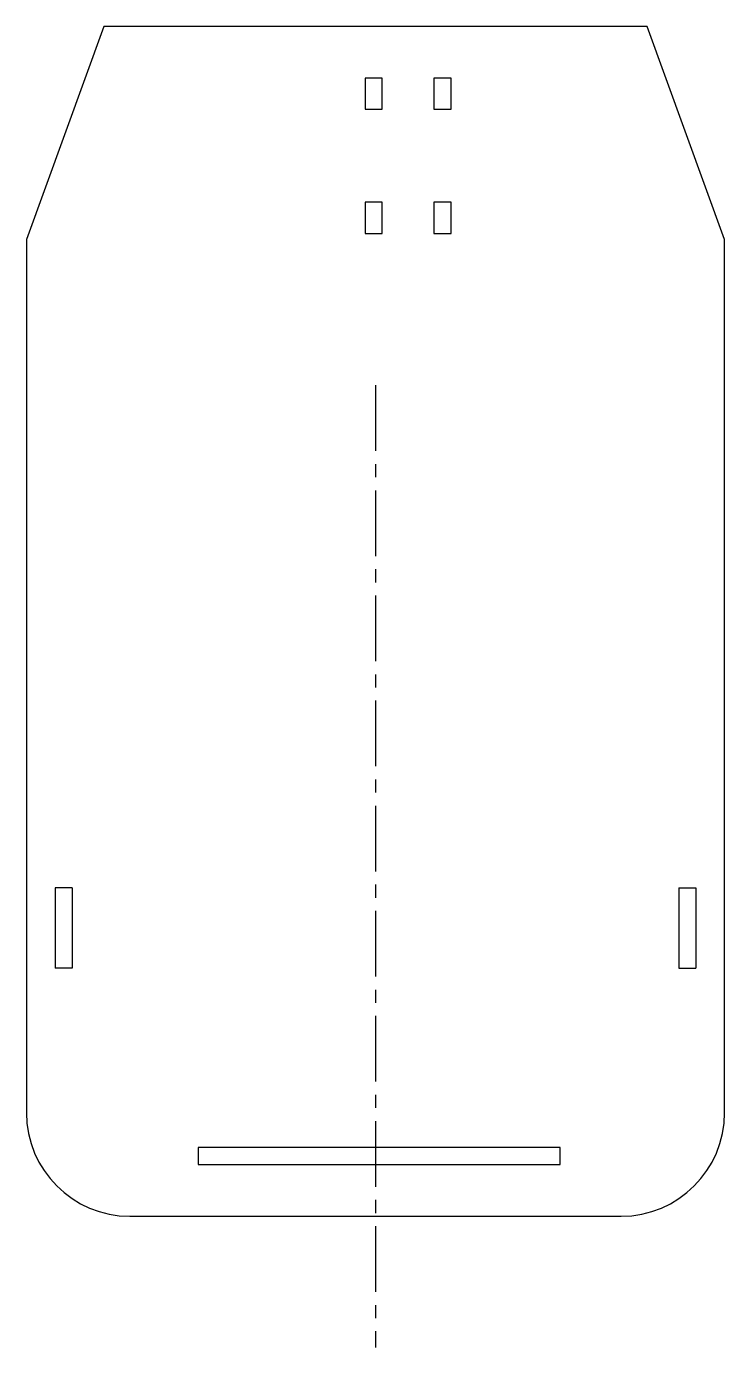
# Model space of a CAD drawing. Header units: millimetres. Extents: x 0 to 135, y -55 to 200.
import ezdxf

# ---------------------------------------------------------------- set-up
doc = ezdxf.new("R2010")
doc.units = ezdxf.units.MM
doc.linetypes.add('CENTERX2', pattern=[20.32, 12.7, -2.54, 2.54, -2.54])

msp = doc.modelspace()

# ---------------------------------------------------------------- linework, layer by layer
at = {"color": 7, "linetype": 'Continuous', "lineweight": 25}
for p, q in [((15, 200), (0, 158.79)), ((120, 200), (15, 200)), ((135, 158.79), (120, 200)), ((68.8, 190), (65.5, 190)), ((65.5, 190), (65.5, 184)), ((68.8, 184), (68.8, 190)), ((82.1, 190), (78.8, 190)), ((78.8, 190), (78.8, 184)), ((82.1, 184), (82.1, 190)), ((65.5, 184), (68.8, 184)), ((78.8, 184), (82.1, 184)), ((68.8, 166), (65.5, 166)), ((65.5, 166), (65.5, 160)), ((68.8, 160), (68.8, 166)), ((82.1, 166), (78.8, 166)), ((78.8, 166), (78.8, 160)), ((82.1, 160), (82.1, 166)), ((0, 158.79), (0, -10)), ((65.5, 160), (68.8, 160)), ((78.8, 160), (82.1, 160)), ((135, -10), (135, 158.79)), ((103.22, -16.7), (33.22, -16.7)), ((33.22, -16.7), (33.22, -20)), ((103.22, -20), (103.22, -16.7)), ((33.22, -20), (103.22, -20)), ((20, -30), (115, -30))]:
    msp.add_line(p, q, dxfattribs=at)
at = {"color": 7, "linetype": 'CENTERX2'}
msp.add_line((67.5, 130.63), (67.5, -55.39), dxfattribs=at)
at = {"color": 7, "linetype": 'Continuous'}
for p, q in [((8.87, 33.45), (5.57, 33.45)), ((5.57, 33.45), (5.57, 17.95)), ((8.87, 33.45), (8.87, 17.95)), ((126.13, 33.45), (129.43, 33.45)), ((126.13, 33.45), (126.13, 17.95)), ((129.43, 33.45), (129.43, 17.95)), ((8.87, 17.95), (5.57, 17.95)), ((126.13, 17.95), (129.43, 17.95))]:
    msp.add_line(p, q, dxfattribs=at)
at = {"color": 7, "linetype": 'Continuous', "lineweight": 25}
for centre, start, end in [((20, -10), 180, 270), ((115, -10), 270, 0)]:
    msp.add_arc(centre, 20, start, end, dxfattribs=at)

doc.saveas('drawing.dxf')
